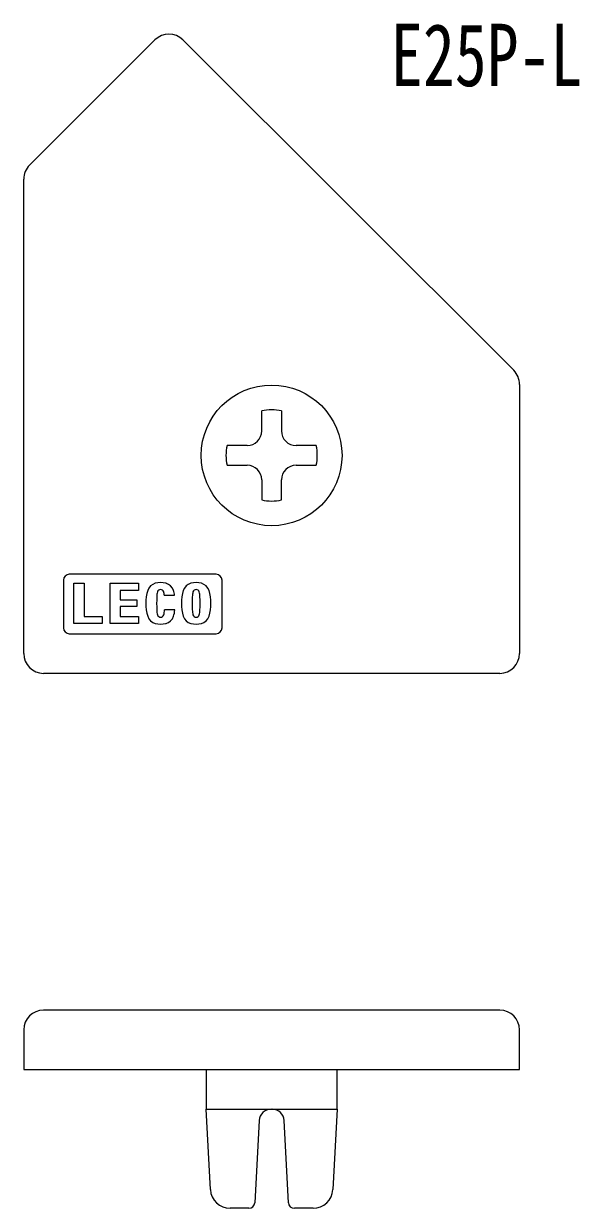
# Model space of a CAD drawing. Units: millimetres on the paper. Extents: x -594 to 227, y -398 to 501.
# Drawn here: x 5.5 to 33.5, y -397.5 to -337.7 of the extents above; entities that cross this region are included whole.
import ezdxf
from ezdxf.enums import TextEntityAlignment as Align

# ---------------------------------------------------------------- set-up
doc = ezdxf.new("R2010")
doc.units = ezdxf.units.MM
doc.layers.add('0-0', color=7, linetype='Continuous', lineweight=18)
doc.styles.add('ＭＳ ゴシック', font='')
doc.styles.get('ＭＳ ゴシック').set_extended_font_data('MS Gothic')

msp = doc.modelspace()

# ---------------------------------------------------------------- linework, layer by layer
at = {"layer": '0-0'}
for p, q in [((5.793, -344.852), (12.115, -338.529)), ((13.529, -338.529), (30.207, -355.207)), ((5.5, -369.5), (5.5, -345.559)), ((30.5, -355.914), (30.5, -369.5)), ((17.503, -358.266), (17.503, -357.252)), ((18.497, -357.252), (18.497, -358.266)), ((16.766, -359.003), (15.752, -359.003)), ((20.248, -359.003), (19.234, -359.003)), ((15.752, -359.997), (16.766, -359.997)), ((19.234, -359.997), (20.248, -359.997)), ((17.503, -360.734), (17.503, -361.748)), ((18.497, -361.748), (18.497, -360.734)), ((7.5, -365.8), (7.5, -368.2)), ((15.2, -365.5), (7.8, -365.5)), ((15.5, -368.2), (15.5, -365.8)), ((12.59, -366.559), (13.11, -366.559)), ((13.123, -367.294), (12.593, -367.294)), ((7.8, -368.5), (15.2, -368.5)), ((29.5, -370.5), (6.5, -370.5)), ((29.5, -387.5), (6.5, -387.5)), ((5.5, -388.5), (5.5, -390.5)), ((30.5, -390.5), (30.5, -388.5)), ((5.5, -390.5), (30.5, -390.5)), ((14.7, -390.5), (14.7, -392.5)), ((21.3, -392.5), (21.3, -390.5)), ((14.912, -396.552), (14.7, -392.5)), ((14.7, -392.5), (21.3, -392.5)), ((21.3, -392.5), (21.088, -396.552)), ((17.37, -393.069), (17.153, -397.216)), ((18.847, -397.216), (18.63, -393.069)), ((16.853, -397.5), (15.911, -397.5)), ((20.089, -397.5), (19.147, -397.5))]:
    msp.add_line(p, q, dxfattribs=at)
for points in [[(8.544, -365.949), (8.544, -367.626), (9.464, -367.626), (9.464, -367.99), (8.035, -367.99), (8.035, -365.949)], [(11.287, -366.313), (10.364, -366.313), (10.364, -366.786), (11.199, -366.786), (11.199, -367.128), (10.364, -367.128), (10.364, -367.626), (11.287, -367.626), (11.287, -367.99), (9.857, -367.99), (9.857, -365.949), (11.287, -365.949)]]:
    msp.add_lwpolyline(points, close=True, dxfattribs=at)
msp.add_circle((18, -359.5), 3.55, dxfattribs=at)
for centre, radius, start, end in [((12.822, -339.237), 1, 45, 135), ((6.5, -345.559), 1, 135, 180), ((29.5, -355.914), 1, 0, 45), ((18, -359.5), 2.303, 77.52582, 102.47418), ((16.766, -358.266), 0.737, 270, 0), ((19.234, -358.266), 0.737, 180, 270), ((18, -359.5), 2.303, 167.52572, 192.47427), ((18, -359.5), 2.303, 347.52572, 12.47427), ((16.766, -360.734), 0.737, 0, 90), ((19.234, -360.734), 0.737, 90, 180), ((18, -359.5), 2.303, 257.52581, 282.47418), ((7.8, -365.8), 0.3, 90, 180), ((15.2, -365.8), 0.3, 0, 90), ((14.059, -366.97), 2.399, 164.216, 195.78399), ((12.291, -366.504), 0.572, 106.2291, 160.88187), ((12.403, -367.024), 1.103, 75.73071, 104.26929), ((13.139, -366.629), 0.926, 164.64474, 180.71922), ((12.403, -366.437), 0.166, 18.78093, 161.21906), ((11.666, -366.629), 0.926, 4.35281, 15.35526), ((12.514, -366.504), 0.572, 19.11812, 73.7709), ((10.747, -366.97), 2.399, 9.86632, 15.784), ((15.848, -366.97), 2.399, 164.216, 195.78399), ((14.08, -366.504), 0.572, 106.2291, 160.88187), ((14.192, -367.024), 1.103, 75.73071, 104.26929), ((14.928, -366.629), 0.926, 164.64474, 180.71922), ((14.192, -366.437), 0.166, 18.78093, 161.21906), ((13.456, -366.629), 0.926, 359.28077, 15.35526), ((14.304, -366.504), 0.572, 19.11812, 73.7709), ((12.536, -366.97), 2.399, 344.216, 15.784), ((18.296, -366.97), 6.093, 176.78919, 183.2108), ((20.085, -366.97), 6.093, 176.78919, 183.2108), ((8.299, -366.97), 6.093, 356.78919, 3.21081), ((12.291, -367.435), 0.572, 199.11812, 253.77089), ((13.139, -367.31), 0.926, 179.28077, 195.35525), ((12.403, -367.502), 0.166, 198.78093, 341.21906), ((11.666, -367.31), 0.926, 344.64474, 1.00008), ((12.514, -367.435), 0.572, 286.2291, 340.88187), ((10.747, -366.97), 2.399, 344.216, 352.22375), ((14.08, -367.435), 0.572, 199.11812, 253.77089), ((14.928, -367.31), 0.926, 179.28077, 195.35525), ((14.192, -367.502), 0.166, 198.78093, 341.21906), ((13.456, -367.31), 0.926, 344.64474, 0.71922), ((14.304, -367.435), 0.572, 286.2291, 340.88187), ((7.8, -368.2), 0.3, 180, 270), ((12.403, -366.915), 1.103, 255.7307, 284.26929), ((14.192, -366.915), 1.103, 255.7307, 284.26929), ((15.2, -368.2), 0.3, 270, 0), ((6.5, -369.5), 1, 180, 270), ((29.5, -369.5), 1, 270, 0), ((6.5, -388.5), 1, 90, 180), ((29.5, -388.5), 1, 0, 90), ((17.969, -393.1), 0.6, 90, 177), ((18.031, -393.1), 0.6, 3, 90), ((15.911, -396.5), 1, 183, 270), ((20.089, -396.5), 1, 270, 357), ((16.853, -397.2), 0.3, 270, 357), ((19.147, -397.2), 0.3, 183, 270)]:
    msp.add_arc(centre, radius, start, end, dxfattribs=at)

# ---------------------------------------------------------------- texts
at = {"layer": '0-0', "style": 'ＭＳ ゴシック', "width": 0.75}
msp.add_text('E25P-L', height=3.152, dxfattribs=at).set_placement((24.019, -341.81), align=Align.BOTTOM_LEFT)

doc.saveas('drawing.dxf')
